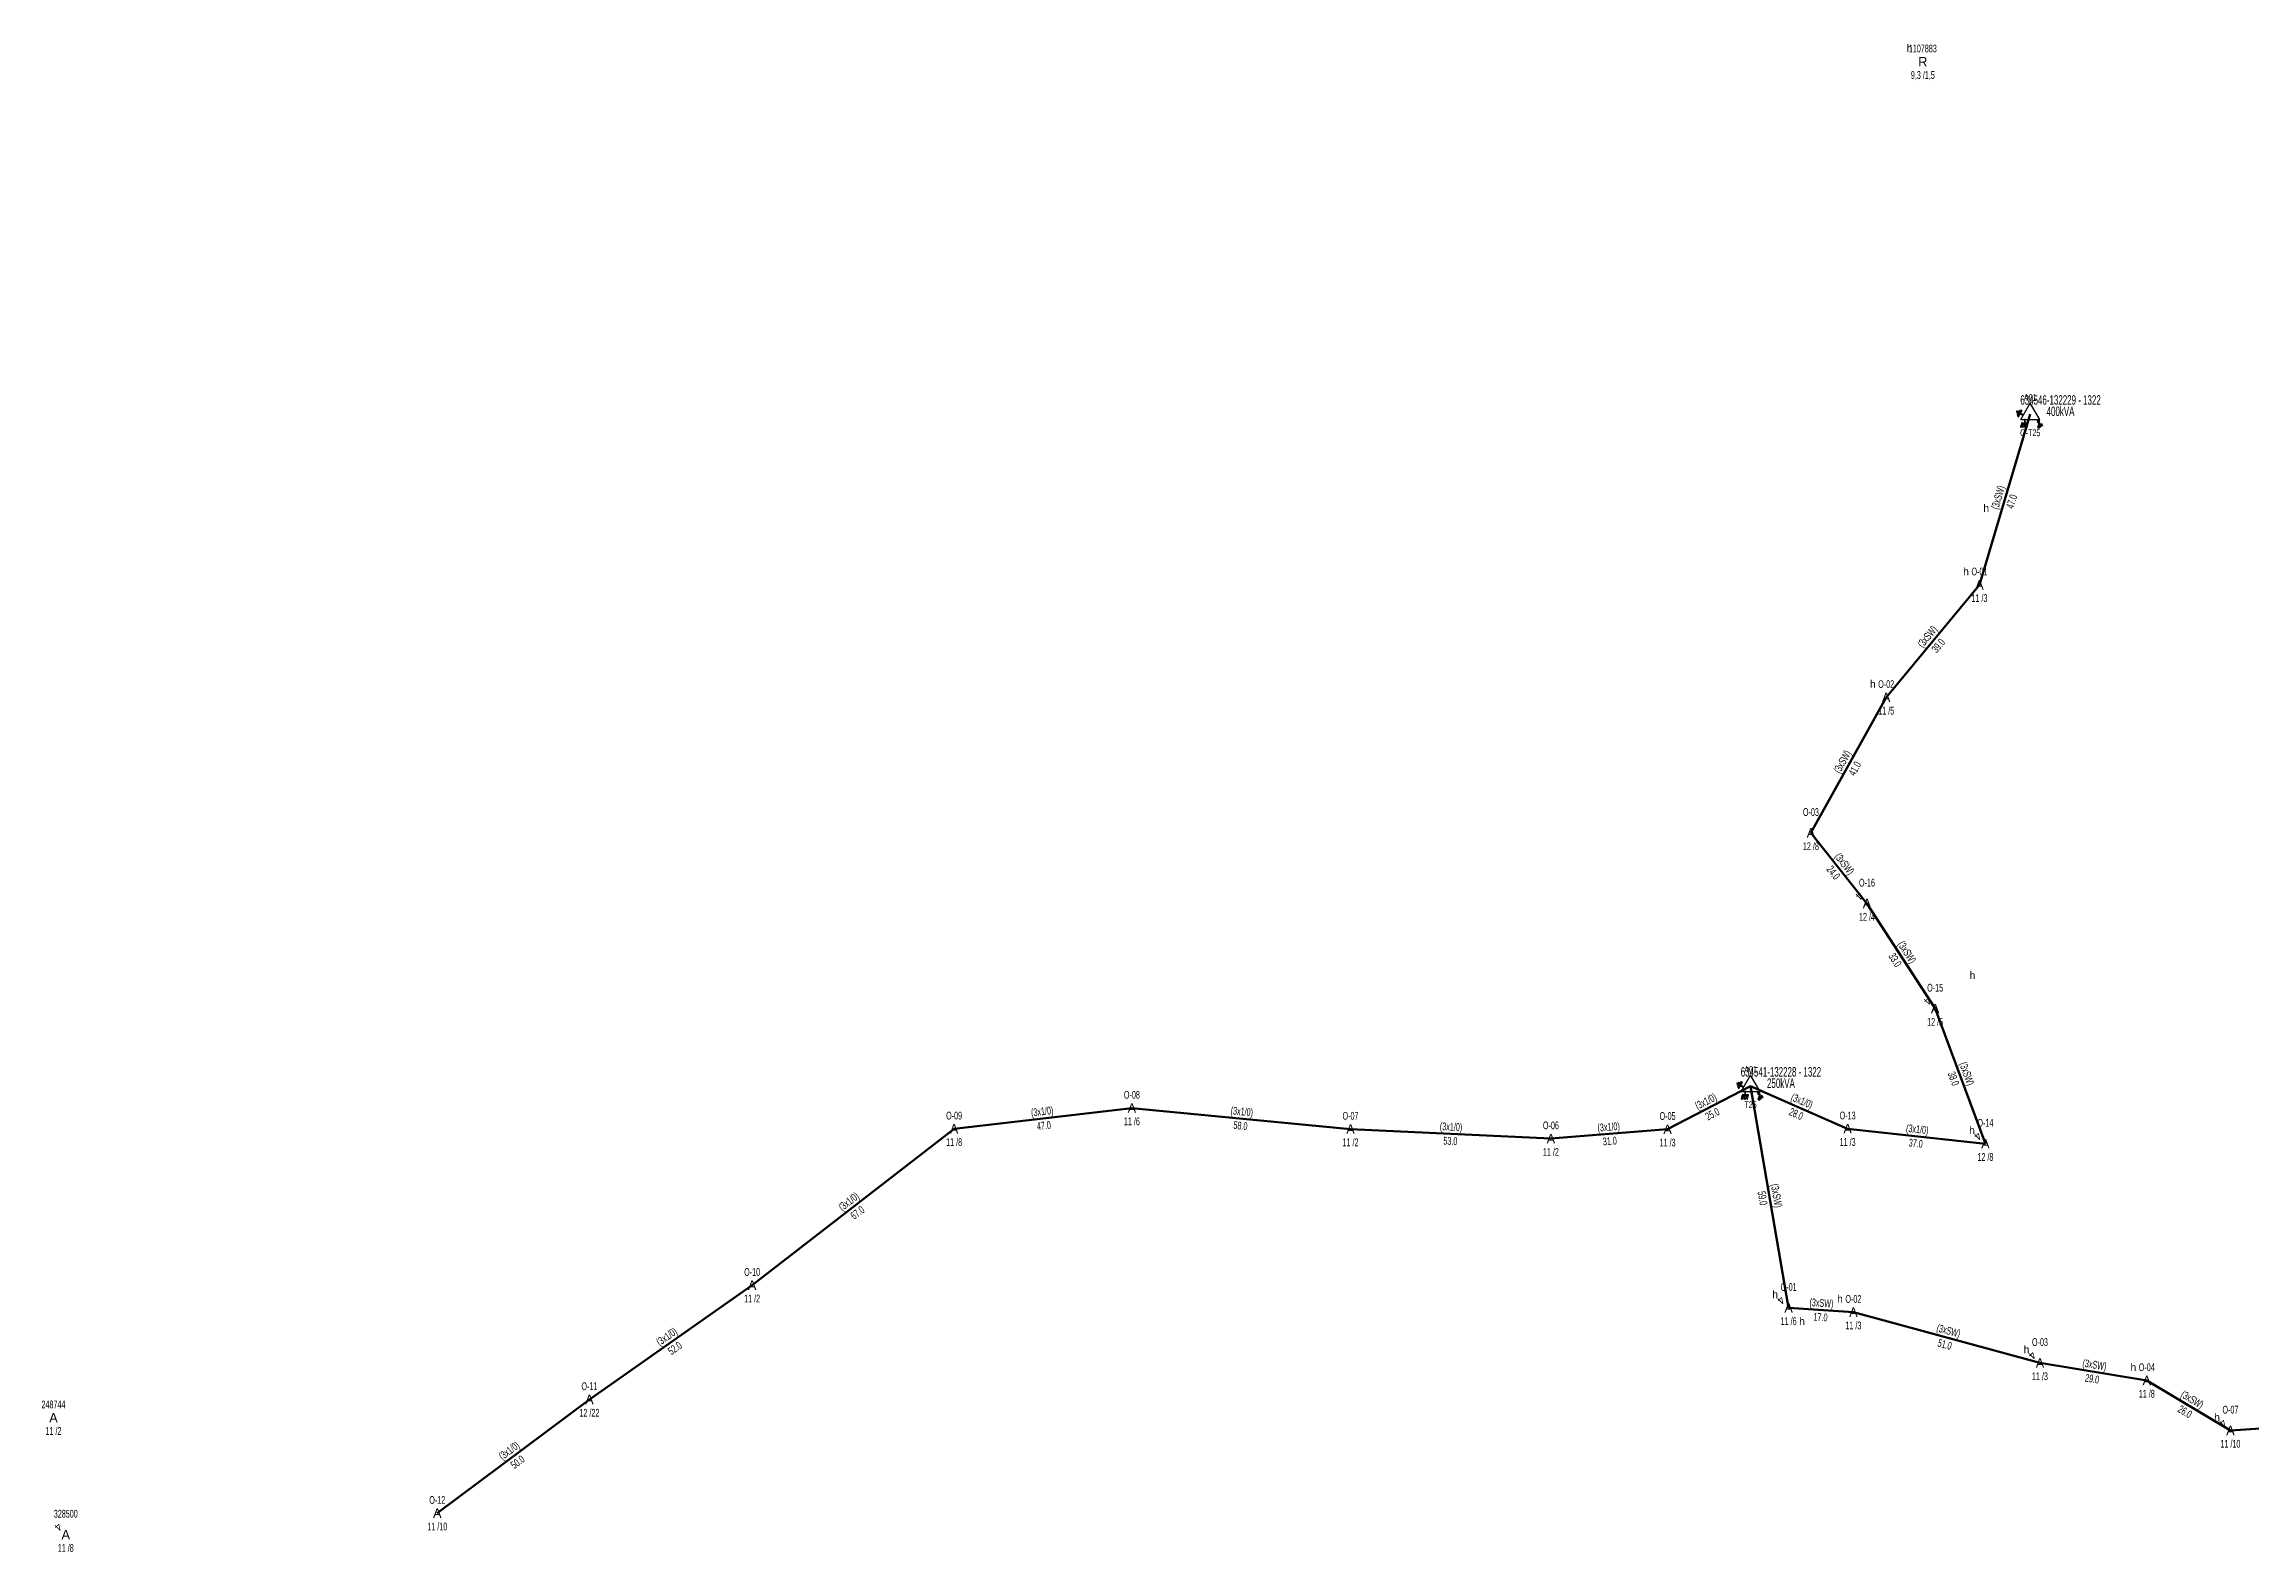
# Model space of a CAD drawing. Header units: millimetres. Extents: x 621771 to 623685, y 4076964 to 4077965.
# Drawn here: x 621771 to 622353, y 4077567 to 4077965 of the extents above; entities that cross this region are included whole.
import ezdxf
from ezdxf.enums import TextEntityAlignment as Align

# ---------------------------------------------------------------- set-up
doc = ezdxf.new("R2010")
doc.units = ezdxf.units.MM
for name, color, linetype, lineweight in [('DIREK_AG_MEVCUT', 120, 'Continuous', 25), ('DIREK_ENH_MEVCUT', 6, 'Continuous', 25), ('DIREK_OG_MEVCUT', 16, 'Continuous', 25), ('HAT_OG_HAVAI_MEVCUT', 48, 'Continuous', 70), ('TRAFO_MEVCUT', 5, 'Continuous', 30), ('TRAFO_TADILAT_BYSK', 5, 'Continuous', 30)]:
    doc.layers.add(name, color=color, linetype=linetype, lineweight=lineweight)
doc.styles.add('Direk', font='B_CAD')
doc.styles.get("Standard").update_dxf_attribs({"font": 'Arial'})

# ---------------------------------------------------------------- blocks, each defined once
blk = doc.blocks.new('MEV_DIREK')
h = blk.add_hatch(color=32)
h.paths.add_polyline_path([(-2.14, 0.97), (-2.35, 1.09), (-3.31, -0.55), (-3.09, -0.67), (-2.67, 0.06), (-1.89, -0.39), (-1.79, -0.22), (-2.56, 0.23)])
h.paths.add_polyline_path([(-3.46, -0.17), (-3.33, -0.25), (-2.61, 0.99), (-2.74, 1.06)])
h.paths.add_polyline_path([(-3.54, 0.29), (-3.41, 0.22), (-3.05, 0.82), (-3.18, 0.9)])
h.paths.add_polyline_path([(-3.58, 0.81), (-3.66, 0.68), (-3.53, 0.61), (-3.45, 0.74)])
h.paths.add_polyline_path([(-1.51, -2.34), (-2.26, -2.33), (-2.52, -3.47), (-2.42, -3.47), (-2.21, -2.53), (-1.91, -2.54), (-2.12, -3.47), (-2.02, -3.47), (-1.81, -2.54), (-1.51, -2.54), (-1.72, -3.47), (-1.62, -3.48), (-1.41, -2.54), (-1.11, -2.54), (-1.32, -3.48), (-1.22, -3.48), (-1.01, -2.54), (-0.71, -2.55), (-0.92, -3.48), (-0.82, -3.48), (-0.56, -2.35), (-1.31, -2.34), (-1.31, -1.44), (-1.51, -1.44)])
at = {"layer": 'TRAFO_MEVCUT'}
for points in [[(2.35, -1.57), (2.12, -1.92), (2.08, -1.44), (1.94, -1.44), (2.01, -2.32), (2.25, -1.96), (2.31, -2.67), (2.1, -2.67), (2.39, -2.87), (2.4, -2.86), (2.64, -2.49), (2.45, -2.63)], [(2.35, -1.57), (2.12, -1.92), (2.08, -1.44), (1.94, -1.44), (2.01, -2.32), (2.25, -1.96), (2.31, -2.67), (2.1, -2.67), (2.39, -2.87), (1.98, -3.19), (2.2, -3.79), (2.26, -3.74), (2.08, -3.26), (2.26, -3.13), (2.44, -3.6), (2.49, -3.56), (2.32, -3.08), (2.49, -2.94), (2.67, -3.42), (2.73, -3.38), (2.55, -2.9), (2.73, -2.76), (2.91, -3.24), (2.97, -3.2), (2.79, -2.72), (2.97, -2.58), (3.15, -3.06), (3.21, -3.01), (2.98, -2.42), (2.4, -2.86), (2.64, -2.49), (2.45, -2.63)], [(2.97, -2.58), (3.15, -3.06), (3.21, -3.01), (2.98, -2.42), (2.4, -2.86), (2.64, -2.49), (2.45, -2.63), (2.35, -1.57), (2.12, -1.92), (2.08, -1.44), (1.94, -1.44), (2.01, -2.32), (2.25, -1.96), (2.31, -2.67), (2.1, -2.67), (2.39, -2.87), (1.98, -3.19), (2.2, -3.79), (2.26, -3.74), (2.08, -3.26), (2.26, -3.13), (2.44, -3.6), (2.49, -3.56), (2.32, -3.08), (2.49, -2.94), (2.67, -3.42), (2.73, -3.38), (2.55, -2.9), (2.73, -2.76), (2.91, -3.24), (2.97, -3.2), (2.79, -2.72)]]:
    blk.add_hatch(color=32, dxfattribs=at).paths.add_polyline_path(points)
at = {"layer": 'TRAFO_MEVCUT', "linetype": 'Continuous'}
for p, q in [((-2.5, -1.44), (0, 2.89)), ((2.5, -1.44), (0, 2.89)), ((-2.5, -1.44), (2.5, -1.44))]:
    blk.add_line(p, q, dxfattribs=at)
at = {"layer": 'TRAFO_MEVCUT', "color": 32, "flags": 128}
blk.add_lwpolyline([(1.94, -1.44), (2.08, -1.44), (2.12, -1.92), (2.35, -1.57), (2.45, -2.63), (2.64, -2.49), (2.4, -2.86), (2.98, -2.42), (3.21, -3.01), (3.15, -3.06), (2.97, -2.58), (2.79, -2.72), (2.97, -3.2), (2.91, -3.24), (2.73, -2.76), (2.55, -2.9), (2.73, -3.38), (2.67, -3.42), (2.49, -2.94), (2.32, -3.08), (2.49, -3.56), (2.44, -3.6), (2.26, -3.13), (2.08, -3.26), (2.26, -3.74), (2.2, -3.79), (1.98, -3.19), (2.39, -2.87), (2.1, -2.67), (2.31, -2.67), (2.25, -1.96), (2.01, -2.32), (1.94, -1.44)], dxfattribs=at)
at = {"layer": 'TRAFO_TADILAT_BYSK', "color": 32, "flags": 128}
for points in [[(-3.53, 0.61), (-3.45, 0.74), (-3.58, 0.81), (-3.66, 0.68), (-3.53, 0.61)], [(-3.41, 0.22), (-3.05, 0.82), (-3.18, 0.9), (-3.54, 0.29), (-3.41, 0.22)], [(-3.33, -0.25), (-2.61, 0.99), (-2.74, 1.06), (-3.46, -0.17), (-3.33, -0.25)], [(-1.79, -0.22), (-2.56, 0.23), (-2.14, 0.97), (-2.35, 1.09), (-3.31, -0.55), (-3.09, -0.67), (-2.67, 0.06), (-1.89, -0.39), (-1.79, -0.22)], [(-1.31, -1.44), (-1.51, -1.44), (-1.51, -2.34), (-2.26, -2.33), (-2.52, -3.47), (-2.42, -3.47), (-2.21, -2.53), (-1.91, -2.54), (-2.12, -3.47), (-2.02, -3.47), (-1.81, -2.54), (-1.51, -2.54), (-1.72, -3.47), (-1.62, -3.48), (-1.41, -2.54), (-1.11, -2.54), (-1.32, -3.48), (-1.22, -3.48), (-1.01, -2.54), (-0.71, -2.55), (-0.92, -3.48), (-0.82, -3.48), (-0.56, -2.35), (-1.31, -2.34), (-1.31, -1.44)]]:
    blk.add_lwpolyline(points, dxfattribs=at)

msp = doc.modelspace()

# ---------------------------------------------------------------- linework, layer by layer
at = {"layer": 'HAT_OG_HAVAI_MEVCUT'}
for p, q in [((622281.166, 4077822.032), (622294.546, 4077867.035)), ((622256.583, 4077792.324), (622281.166, 4077822.032)), ((622236.733, 4077756.591), (622256.583, 4077792.324)), ((622251.52, 4077737.962), (622236.733, 4077756.591)), ((622269.48, 4077710.253), (622251.52, 4077737.962)), ((622282.74, 4077674.612), (622269.48, 4077710.253)), ((622220.83, 4077689.821), (622198.944, 4077678.418)), ((622220.83, 4077689.821), (622246.413, 4077678.556)), ((622220.83, 4077689.821), (622230.861, 4077631.32)), ((622057.724, 4077684.01), (622010.859, 4077678.529)), ((622115.361, 4077678.471), (622057.724, 4077684.01)), ((622010.859, 4077678.529), (621957.609, 4077637.286)), ((622168.189, 4077675.944), (622115.361, 4077678.471)), ((622198.944, 4077678.418), (622168.189, 4077675.944)), ((622246.413, 4077678.556), (622282.74, 4077674.612)), ((621957.609, 4077637.286), (621914.715, 4077607.143)), ((622230.861, 4077631.32), (622247.932, 4077630.174)), ((622247.932, 4077630.174), (622297.113, 4077616.788)), ((622297.113, 4077616.788), (622325.278, 4077612.158)), ((622325.278, 4077612.158), (622347.334, 4077598.963)), ((621914.715, 4077607.143), (621874.612, 4077577.158)), ((622347.334, 4077598.963), (622370.928, 4077600.484))]:
    msp.add_line(p, q, dxfattribs=at)

# ---------------------------------------------------------------- block references
at = {"layer": 'TRAFO_MEVCUT', "linetype": 'ByBlock'}
for p in [(622294.546, 4077867.035), (622220.83, 4077689.821)]:
    msp.add_blockref('MEV_DIREK', p, dxfattribs=at)

# ---------------------------------------------------------------- texts
at = {"layer": 'DIREK_AG_MEVCUT', "color": 40, "linetype": 'ByBlock', "style": 'Direk'}
for p in [(622262.707466, 4077963.526534), (622282.965466, 4077842.254534), (622279.328466, 4077719.022534)]:
    msp.add_text('h', height=2, dxfattribs=at).set_placement(p, align=Align.MIDDLE_CENTER)
at = {"layer": 'DIREK_AG_MEVCUT', "linetype": 'ByBlock', "width": 0.53}
for s, p in [('1107883', (622266.243, 4077963.491)), ('9,3 /1,5', (622266.243, 4077956.491))]:
    msp.add_text(s, height=2.05, dxfattribs=at).set_placement(p, align=Align.MIDDLE_CENTER)
at = {"layer": 'DIREK_AG_MEVCUT', "linetype": 'ByBlock', "style": 'Direk'}
msp.add_text('R', height=2.5, dxfattribs=at).set_placement((622266.243, 4077959.991), align=Align.MIDDLE_CENTER)
at = {"layer": 'DIREK_ENH_MEVCUT', "linetype": 'ByBlock', "width": 0.53}
for s, p in [('O-11', (621914.715, 4077610.643)), ('12 /22', (621914.715, 4077603.643))]:
    msp.add_text(s, height=2.05, dxfattribs=at).set_placement(p, align=Align.MIDDLE_CENTER)
at = {"layer": 'DIREK_ENH_MEVCUT', "linetype": 'ByBlock', "style": 'Direk'}
msp.add_text('A', height=2.5, dxfattribs=at).set_placement((621914.715, 4077607.143), align=Align.MIDDLE_CENTER)
at = {"layer": 'DIREK_OG_MEVCUT', "color": 40, "linetype": 'ByBlock', "style": 'Direk'}
for p in [(622277.630466, 4077825.567534), (622253.047466, 4077795.859534), (622279.204466, 4077678.147534), (622227.325466, 4077634.855534), (622244.396466, 4077633.709534), (622234.396534, 4077627.784466), (622293.577466, 4077620.323534), (622321.742466, 4077615.693534), (622343.798466, 4077602.498534)]:
    msp.add_text('h', height=2, dxfattribs=at).set_placement(p, align=Align.MIDDLE_CENTER)
at = {"layer": 'DIREK_OG_MEVCUT', "linetype": 'ByBlock', "width": 0.53}
for s, p in [('O-01', (622281.166, 4077825.532)), ('11 /3', (622281.166, 4077818.532)), ('O-02', (622256.583, 4077795.824)), ('11 /5', (622256.583, 4077788.824)), ('O-03', (622236.733, 4077762.091)), ('12 /8', (622236.733, 4077753.091)), ('O-16', (622251.52, 4077743.462)), ('12 /4', (622251.52, 4077734.462)), ('O-15', (622269.48, 4077715.753)), ('12 /5', (622269.48, 4077706.753)), ('O-08', (622057.724, 4077687.51)), ('O-09', (622010.859, 4077682.029)), ('11 /6', (622057.724, 4077680.51)), ('O-07', (622115.361, 4077681.971)), ('O-06', (622168.189, 4077679.444)), ('O-05', (622198.944, 4077681.918)), ('O-13', (622246.413, 4077682.056)), ('O-14', (622282.74, 4077680.112)), ('11 /8', (622010.859, 4077675.029)), ('11 /2', (622115.361, 4077674.971)), ('11 /2', (622168.189, 4077672.444)), ('11 /3', (622198.944, 4077674.918)), ('11 /3', (622246.413, 4077675.056)), ('12 /8', (622282.74, 4077671.112)), ('O-10', (621957.609, 4077640.786)), ('O-01', (622230.861, 4077636.82)), ('11 /2', (621957.609, 4077633.786)), ('O-02', (622247.932, 4077633.674)), ('11 /6', (622230.861, 4077627.82)), ('11 /3', (622247.932, 4077626.674)), ('O-03', (622297.113, 4077622.288)), ('11 /3', (622297.113, 4077613.288)), ('O-04', (622325.278, 4077615.658)), ('11 /8', (622325.278, 4077608.658)), ('248744', (621773.427, 4077605.843)), ('O-07', (622347.334, 4077604.463)), ('11 /2', (621773.427, 4077598.843)), ('11 /10', (622347.334, 4077595.463)), ('O-12', (621874.612, 4077580.658)), ('328500', (621776.676, 4077577.01)), ('11 /10', (621874.612, 4077573.658)), ('11 /8', (621776.676, 4077568.01))]:
    msp.add_text(s, height=2.05, dxfattribs=at).set_placement(p, align=Align.MIDDLE_CENTER)
at = {"layer": 'DIREK_OG_MEVCUT', "linetype": 'ByBlock', "style": 'Direk'}
for p in [(622281.166, 4077822.032), (622256.583, 4077792.324), (622236.733, 4077756.591), (622251.52, 4077737.962), (622269.48, 4077710.253), (622057.724, 4077684.01), (622010.859, 4077678.529), (622115.361, 4077678.471), (622198.944, 4077678.418), (622246.413, 4077678.556), (622168.189, 4077675.944), (622282.74, 4077674.612), (621957.609, 4077637.286), (622230.861, 4077631.32), (622247.932, 4077630.174), (622297.113, 4077616.788), (622325.278, 4077612.158), (621773.427, 4077602.343), (622347.334, 4077598.963), (621874.612, 4077577.158), (621776.676, 4077571.51)]:
    msp.add_text('A', height=2.5, dxfattribs=at).set_placement(p, align=Align.MIDDLE_CENTER)
at = {"layer": 'DIREK_OG_MEVCUT', "color": 32, "linetype": 'ByBlock', "style": 'Direk'}
for p in [(622249.540101, 4077739.941899), (622267.500101, 4077712.232899), (622280.760101, 4077676.591899), (622228.881101, 4077633.299899), (622295.133101, 4077618.767899), (622345.354101, 4077600.942899), (621774.696101, 4077573.489899)]:
    msp.add_text('4', height=2, rotation=225.000001, dxfattribs=at).set_placement(p, align=Align.MIDDLE_CENTER)
at = {"layer": 'HAT_OG_HAVAI_MEVCUT', "lineweight": 30, "width": 0.53}
for s, rotation, p in [('(3xSW)', 73.442075, (622287.041248, 4077844.775737, 311147.273)), ('(3xSW)', 50.392667, (622268.219633, 4077807.719894, 311140.583)), ('(3xSW)', 60.947438, (622245.914952, 4077774.87027, 311128.2915)), ('(3xSW)', 308.441225, (622244.792259, 4077747.804955, 311118.3665)), ('(3xSW)', 302.949889, (622261.213275, 4077724.56982, 311125.76)), ('(3xSW)', 290.407387, (622276.906651, 4077692.728889)), ('(3x1/0)', 366.670607, (622034.192763, 4077682.113746, 311005.4295)), ('(3x1/0)', 354.510649, (622086.623812, 4077682.086602, 311028.862)), ('(3x1/0)', 387.520325, (622209.494246, 4077684.87332, 311099.472)), ('(3x1/0)', 336.234596, (622233.964044, 4077684.966423, 311123.2065)), ('(3x1/0)', 357.261374, (622141.815613, 4077678.056529, 311057.6805)), ('(3x1/0)', 364.599096, (622183.498344, 4077678.028263, 311084.0945)), ('(3x1/0)', 353.803702, (622264.668245, 4077677.429034, 311141.37)), ('(3x1/0)', 397.758371, (621983.713517, 4077658.57951, 310978.8045)), ('(3xSW)', 279.729726, (622226.683274, 4077660.714151)), ('(3xSW)', 356.159417, (622239.453434, 4077631.595091)), ('(3x1/0)', 395.096953, (621935.673283, 4077622.909953)), ('(3xSW)', 344.774163, (622272.745731, 4077624.301163)), ('(3xSW)', 350.66473, (622311.33338, 4077615.311743)), ('(3xSW)', 329.11003, (622336.742382, 4077606.289932)), ('(3x1/0)', 396.785453, (621894.154503, 4077592.831251))]:
    msp.add_text(s, height=2.05, rotation=rotation, dxfattribs=at).set_placement(p, align=Align.CENTER)
for s, rotation, p in [('47.0', 73.442075, (622288.670752, 4077844.291263, 311147.273)), ('39.0', 50.392667, (622269.529367, 4077806.636106, 311140.583)), ('41.0', 60.947438, (622247.401048, 4077774.04473, 311128.2915)), ('24.0', 308.441225, (622243.460741, 4077746.748045, 311118.3665)), ('33.0', 302.949889, (622259.786725, 4077723.64518, 311125.76)), ('38.0', 290.407387, (622275.313349, 4077692.136111)), ('25.0', 387.520325, (622210.279754, 4077683.36568, 311099.472)), ('28.0', 336.234596, (622233.278956, 4077683.410577, 311123.2065)), ('47.0', 366.670607, (622034.390237, 4077680.425254, 311005.4295)), ('58.0', 354.510649, (622086.461188, 4077680.394398, 311028.862)), ('53.0', 357.261374, (622141.734387, 4077676.358471, 311057.6805)), ('31.0', 364.599096, (622183.634656, 4077676.333737, 311084.0945)), ('37.0', 353.803702, (622264.484755, 4077675.738966, 311141.37)), ('59.0', 279.729726, (622225.007726, 4077660.426849)), ('67.0', 397.758371, (621984.754483, 4077657.23549, 310978.8045)), ('17.0', 356.159417, (622239.339566, 4077629.898909)), ('52.0', 395.096953, (621936.650717, 4077621.519047)), ('51.0', 344.774163, (622272.299269, 4077622.660837)), ('29.0', 350.66473, (622311.05762, 4077613.634257)), ('26.0', 329.11003, (622335.869618, 4077604.831068)), ('50.0', 396.785453, (621895.172497, 4077591.469749))]:
    msp.add_text(s, height=2.05, rotation=rotation, dxfattribs=at).set_placement(p, align=Align.TOP_CENTER)
at = {"layer": 'TRAFO_MEVCUT', "linetype": 'ByBlock', "width": 0.6}
for s, height, p in [('634546-132229 - 1322', 2.5, (622302.546, 4077869.535)), ('A01', 1.8, (622294.546, 4077870.535)), ('400kVA', 2.5, (622302.546, 4077866.535)), ('634541-132228 - 1322', 2.5, (622228.83, 4077692.321)), ('A01', 1.8, (622220.83, 4077693.321)), ('250kVA', 2.5, (622228.83, 4077689.321))]:
    msp.add_text(s, height=height, dxfattribs=at).set_placement(p, align=Align.CENTER)
for s, p in [('G-T25', (622294.546, 4077863.035)), ('T25', (622220.83, 4077685.821))]:
    msp.add_text(s, height=1.8, dxfattribs=at).set_placement(p, align=Align.TOP_CENTER)

doc.saveas('drawing.dxf')
